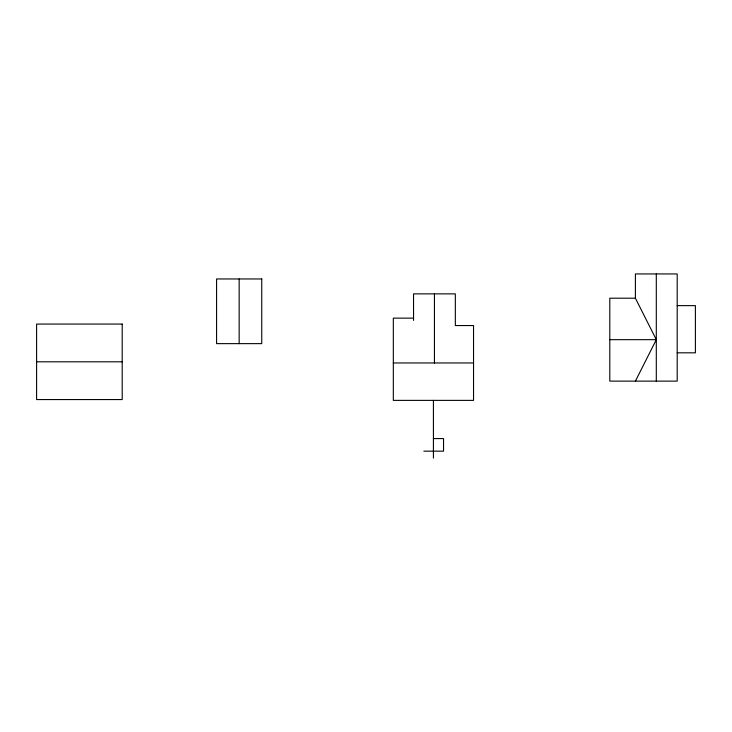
<?xml version="1.0" encoding="UTF-8"?>
<svg xmlns="http://www.w3.org/2000/svg" width="732" height="732" viewBox="0 0 732 732"><rect width="100%" height="100%" fill="white"/><g stroke="black" fill="none" stroke-linecap="round" stroke-linejoin="round"><path stroke-width="1.1" d="M635.403 381.125L656.302 339.666L635.403 298.208L635.403 273.942L677.201 273.942L677.201 381.125L609.793 381.125L609.793 298.208L635.403 298.208M677.201 305.628L695.4 305.628L695.4 352.815L677.201 352.815M413.543 318.136L393.322 318.136L393.322 400.377L473.54 400.377L473.54 325.557L455.341 325.557L455.341 293.871L413.543 293.871L413.543 320.378M609.793 339.666L656.302 339.666M36.6 361.809L122.207 361.809M393.322 362.962L473.54 362.962M433.426 438.578L443.537 438.578L443.537 451.159L423.855 451.159M656.302 273.942L656.302 381.125M434.442 293.871L434.442 363.099M433.426 400.377L433.426 458.058M239.163 278.965L239.163 343.637M261.745 278.965L216.581 278.965L216.581 343.637L261.745 343.637L261.745 278.965M122.207 324.066L36.6 324.066L36.6 399.562L122.207 399.562L122.207 324.066"/></g></svg>
